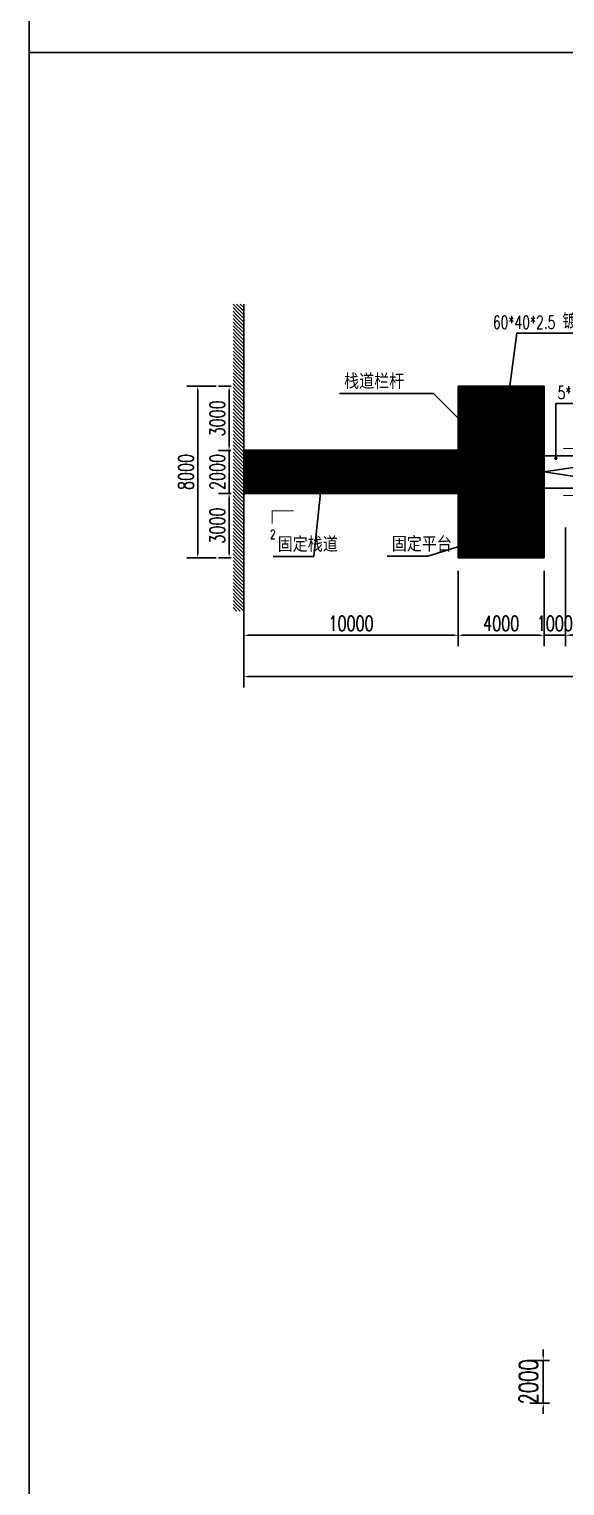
# Model space of a CAD drawing. Header units: millimetres. Extents: x 7263 to 319917, y -161937 to 156976.
# Drawn here: x 54196 to 79172, y -67752 to 146 of the extents above; entities that cross this region are included whole.
import ezdxf

# ---------------------------------------------------------------- set-up
doc = ezdxf.new("R2010")
doc.units = ezdxf.units.MM
doc.header["$LTSCALE"] = 1000
doc.linetypes.add('HIDDEN', pattern=[0.375, 0.25, -0.125])
for name, color, linetype in [('DIM_LEAD', 3, 'Continuous'), ('DIM_SYMB', 3, 'Continuous'), ('PUB_TEXT', 7, 'Continuous'), ('W-ancillary measures附属措施', 1, 'Continuous'), ('W-BRIDGE_APPROACH引桥', 4, 'Continuous'), ('W-PLASTIC_RAILINGS塑木栏杆', 6, 'Continuous'), ('W-STEEL_FRAME钢架', 3, 'Continuous'), ('W-STEEL_KEEL钢龙骨', 5, 'Continuous')]:
    doc.layers.add(name, color=color, linetype=linetype)
doc.styles.add('_TCH_DIM', font='SIMPLEX.shx', dxfattribs={"bigfont": 'hztxt.shx'})
doc.styles.add('_TCH_LABEL', font='COMPLEX', dxfattribs={"bigfont": 'GBCBIG'})
doc.styles.add('STANDARD_T3', font='simplex.shx', dxfattribs={"width": 0.7, "bigfont": 'hztxt.shx'})
doc.dimstyles.new('W&&200', dxfattribs={"dimtxt": 700, "dimasz": 200, "dimexe": 500, "dimexo": 600, "dimgap": 200, "dimtad": 1, "dimdec": 0, "dimzin": 0, "dimdsep": 46, "dimtxsty": 'STANDARD_T3', "dimcen": 0.09, "dimclrd": 1, "dimclre": 1, "dimclrt": 7, "dimazin": 2, "dimtfac": 1, "dimtdec": 0, "dimtix": 1, "dimtmove": 2, "dimatfit": 3, "dimfxl": 0, "dimtolj": 1, "dimtzin": 0, "dimarcsym": 0})
doc.dimstyles.new('W&&250', dxfattribs={"dimtxt": 875, "dimasz": 250, "dimexe": 625, "dimexo": 750, "dimgap": 250, "dimtad": 1, "dimdec": 0, "dimzin": 0, "dimdsep": 46, "dimtxsty": 'STANDARD_T3', "dimcen": 0.09, "dimclrd": 1, "dimclre": 1, "dimclrt": 7, "dimazin": 2, "dimtfac": 1, "dimtdec": 0, "dimtix": 1, "dimtmove": 2, "dimatfit": 3, "dimfxl": 0, "dimtolj": 1, "dimtzin": 0, "dimarcsym": 0})

# ---------------------------------------------------------------- blocks, each defined once
blk = doc.blocks.new('*D144')
at = {"color": 1, "lineweight": -2, "transparency": 16777216}
for p, q in [((79204, -23079), (79204, -28606)), ((78204, -25095), (78204, -28606)), ((78004, -28106), (77804, -28106)), ((79204, -28106), (78204, -28106)), ((79404, -28106), (79604, -28106))]:
    blk.add_line(p, q, dxfattribs=at)
at = {"color": 1, "transparency": 16777216}
for points in [[(78004, -28073), (78004, -28140), (78204, -28106)], [(79404, -28073), (79404, -28140), (79204, -28106)]]:
    blk.add_solid(points, dxfattribs=at)
at = {"layer": 'Defpoints', "color": 0, "transparency": 16777216}
for p in [(79204, -22479), (78204, -24495), (78204, -28106)]:
    blk.add_point(p, dxfattribs=at)
at = {"color": 7, "transparency": 16777216, "insert": (78704, -27556), "char_height": 700, "attachment_point": 5, "style": 'STANDARD_T3'}
blk.add_mtext('\\A1;1000', dxfattribs=at)
blk = doc.blocks.new('*D145')
at = {"color": 1, "lineweight": -2, "transparency": 16777216}
for p, q in [((74204, -25095), (74204, -28606)), ((78204, -25095), (78204, -28606)), ((78004, -28106), (74404, -28106))]:
    blk.add_line(p, q, dxfattribs=at)
at = {"color": 1, "transparency": 16777216}
for points in [[(74404, -28073), (74404, -28140), (74204, -28106)], [(78004, -28073), (78004, -28140), (78204, -28106)]]:
    blk.add_solid(points, dxfattribs=at)
at = {"layer": 'Defpoints', "color": 0, "transparency": 16777216}
for p in [(74204, -24495), (78204, -24495), (74204, -28106)]:
    blk.add_point(p, dxfattribs=at)
at = {"color": 7, "transparency": 16777216, "insert": (76204, -27556), "char_height": 700, "attachment_point": 5, "style": 'STANDARD_T3'}
blk.add_mtext('\\A1;4000', dxfattribs=at)
blk = doc.blocks.new('*D146')
at = {"color": 1, "lineweight": -2, "transparency": 16777216}
for p, q in [((64204, -22095), (64204, -28606)), ((74204, -25095), (74204, -28606)), ((74004, -28106), (64404, -28106))]:
    blk.add_line(p, q, dxfattribs=at)
at = {"color": 1, "transparency": 16777216}
for points in [[(64404, -28073), (64404, -28140), (64204, -28106)], [(74004, -28073), (74004, -28140), (74204, -28106)]]:
    blk.add_solid(points, dxfattribs=at)
at = {"layer": 'Defpoints', "color": 0, "transparency": 16777216}
for p in [(64204, -21495), (74204, -24495), (64204, -28106)]:
    blk.add_point(p, dxfattribs=at)
at = {"color": 7, "transparency": 16777216, "insert": (69204, -27556), "char_height": 700, "attachment_point": 5, "style": 'STANDARD_T3'}
blk.add_mtext('\\A1;10000', dxfattribs=at)
blk = doc.blocks.new('*D147')
at = {"color": 1, "lineweight": -2, "transparency": 16777216}
for p, q in [((63604, -19495), (63019, -19495)), ((63519, -19295), (63519, -19095)), ((63519, -21495), (63519, -19495)), ((63604, -21495), (63019, -21495)), ((63519, -21695), (63519, -21895))]:
    blk.add_line(p, q, dxfattribs=at)
at = {"color": 1, "transparency": 16777216}
for points in [[(63486, -19295), (63552, -19295), (63519, -19495)], [(63486, -21695), (63552, -21695), (63519, -21495)]]:
    blk.add_solid(points, dxfattribs=at)
at = {"layer": 'Defpoints', "color": 0, "transparency": 16777216}
for p in [(63519, -19495), (64204, -19495), (64204, -21495)]:
    blk.add_point(p, dxfattribs=at)
at = {"color": 7, "transparency": 16777216, "insert": (62969, -20495), "char_height": 700, "attachment_point": 5, "rotation": 90, "style": 'STANDARD_T3'}
blk.add_mtext('\\A1;2000', dxfattribs=at)
blk = doc.blocks.new('*D148')
at = {"layer": 'Defpoints', "color": 0, "transparency": 16777216}
for p in [(63519, -21495), (74204, -21495), (74204, -24495)]:
    blk.add_point(p, dxfattribs=at)
at = {"layer": 'W-PLASTIC_RAILINGS塑木栏杆', "color": 1, "lineweight": -2, "transparency": 16777216}
for p, q in [((63619, -21495), (63019, -21495)), ((63519, -24295), (63519, -21695)), ((63619, -24495), (63019, -24495))]:
    blk.add_line(p, q, dxfattribs=at)
at = {"layer": 'W-PLASTIC_RAILINGS塑木栏杆', "color": 1, "transparency": 16777216}
for points in [[(63486, -21695), (63552, -21695), (63519, -21495)], [(63486, -24295), (63552, -24295), (63519, -24495)]]:
    blk.add_solid(points, dxfattribs=at)
at = {"layer": 'W-PLASTIC_RAILINGS塑木栏杆', "color": 7, "transparency": 16777216, "insert": (62969, -22995), "char_height": 700, "attachment_point": 5, "rotation": 90, "style": 'STANDARD_T3'}
blk.add_mtext('\\A1;3000', dxfattribs=at)
blk = doc.blocks.new('*D149')
at = {"color": 1, "lineweight": -2, "transparency": 16777216}
for p, q in [((63619, -16495), (63019, -16495)), ((63519, -19295), (63519, -16695)), ((63604, -19495), (63019, -19495))]:
    blk.add_line(p, q, dxfattribs=at)
at = {"color": 1, "transparency": 16777216}
for points in [[(63486, -16695), (63552, -16695), (63519, -16495)], [(63486, -19295), (63552, -19295), (63519, -19495)]]:
    blk.add_solid(points, dxfattribs=at)
at = {"layer": 'Defpoints', "color": 0, "transparency": 16777216}
for p in [(63519, -16495), (74204, -16495), (64204, -19495)]:
    blk.add_point(p, dxfattribs=at)
at = {"color": 7, "transparency": 16777216, "insert": (62969, -17995), "char_height": 700, "attachment_point": 5, "rotation": 90, "style": 'STANDARD_T3'}
blk.add_mtext('\\A1;3000', dxfattribs=at)
blk = doc.blocks.new('*D117')
at = {"layer": 'Defpoints', "color": 0, "transparency": 16777216}
for p in [(62054, -16495), (63519, -16495), (63519, -24495)]:
    blk.add_point(p, dxfattribs=at)
at = {"layer": 'W-PLASTIC_RAILINGS塑木栏杆', "color": 1, "lineweight": -2, "transparency": 16777216}
for p, q in [((62919, -16495), (61554, -16495)), ((62054, -24295), (62054, -16695)), ((62919, -24495), (61554, -24495))]:
    blk.add_line(p, q, dxfattribs=at)
at = {"layer": 'W-PLASTIC_RAILINGS塑木栏杆', "color": 1, "transparency": 16777216}
for points in [[(62021, -16695), (62088, -16695), (62054, -16495)], [(62021, -24295), (62088, -24295), (62054, -24495)]]:
    blk.add_solid(points, dxfattribs=at)
at = {"layer": 'W-PLASTIC_RAILINGS塑木栏杆', "color": 7, "transparency": 16777216, "insert": (61504, -20495), "char_height": 700, "attachment_point": 5, "rotation": 90, "style": 'STANDARD_T3'}
blk.add_mtext('\\A1;8000', dxfattribs=at)
blk = doc.blocks.new('*U38')
at = {"layer": 'W-STEEL_KEEL钢龙骨'}
blk.add_lwpolyline([(-30, 4000), (30, 4000), (30, -4000), (-30, -4000)], close=True, dxfattribs=at)
blk = doc.blocks.new('*U39')
at = {"layer": 'W-STEEL_KEEL钢龙骨', "color": 0, "linetype": 'ByBlock', "lineweight": -2, "transparency": 16777216}
for p in [(0, 0), (65, 0), (130, 0), (195, 0), (260, 0), (325, 0), (390, 0), (455, 0), (520, 0), (585, 0), (650, 0), (715, 0), (780, 0), (845, 0), (910, 0), (975, 0), (1040, 0), (1105, 0), (1170, 0), (1235, 0), (1300, 0), (1365, 0), (1430, 0), (1495, 0), (1560, 0), (1625, 0), (1690, 0), (1755, 0), (1820, 0), (1885, 0), (1950, 0), (2015, 0), (2080, 0), (2145, 0), (2210, 0), (2275, 0), (2340, 0), (2405, 0), (2470, 0), (2535, 0), (2600, 0), (2665, 0), (2730, 0), (2795, 0), (2860, 0), (2925, 0), (2990, 0), (3055, 0), (3120, 0), (3185, 0), (3250, 0), (3315, 0), (3380, 0), (3445, 0), (3510, 0), (3575, 0), (3640, 0), (3705, 0), (3770, 0), (3835, 0), (3900, 0)]:
    blk.add_blockref('*U38', p, dxfattribs=at)
blk = doc.blocks.new('*U40')
at = {"layer": 'W-STEEL_KEEL钢龙骨'}
blk.add_lwpolyline([(-5000, 30), (5000, 30), (5000, -30), (-5000, -30)], close=True, dxfattribs=at)
blk = doc.blocks.new('*U41')
at = {"layer": 'W-STEEL_KEEL钢龙骨', "color": 0, "linetype": 'ByBlock', "lineweight": -2, "transparency": 16777216}
for p in [(0, 1950), (0, 1885), (0, 1820), (0, 1755), (0, 1690), (0, 1625), (0, 1560), (0, 1495), (0, 1430), (0, 1365), (0, 1300), (0, 1235), (0, 1170), (0, 1105), (0, 1040), (0, 975), (0, 910), (0, 845), (0, 780), (0, 715), (0, 650), (0, 585), (0, 520), (0, 455), (0, 390), (0, 325), (0, 260), (0, 195), (0, 130), (0, 65), (0, 0)]:
    blk.add_blockref('*U40', p, dxfattribs=at)
blk = doc.blocks.new('*D177')
at = {"color": 1, "lineweight": -2, "transparency": 16777216}
for p, q in [((169204, -22125), (169204, -30534)), ((64204, -27587), (64204, -30534)), ((64404, -30034), (169004, -30034))]:
    blk.add_line(p, q, dxfattribs=at)
at = {"color": 1, "transparency": 16777216}
for points in [[(64404, -30001), (64404, -30068), (64204, -30034)], [(169004, -30001), (169004, -30068), (169204, -30034)]]:
    blk.add_solid(points, dxfattribs=at)
at = {"layer": 'Defpoints', "color": 0, "transparency": 16777216}
for p in [(169204, -21525), (64204, -26987), (169204, -30034)]:
    blk.add_point(p, dxfattribs=at)
at = {"color": 7, "transparency": 16777216, "insert": (116704, -29484), "char_height": 700, "attachment_point": 5, "style": 'STANDARD_T3'}
blk.add_mtext('\\A1;105000', dxfattribs=at)
blk = doc.blocks.new('*D575')
at = {"layer": 'Defpoints', "color": 0, "transparency": 16777216}
for p in [(79204, -61902), (78164, -63902), (79204, -63902)]:
    blk.add_point(p, dxfattribs=at)
at = {"layer": 'W-STEEL_FRAME钢架', "color": 1, "lineweight": -2, "transparency": 16777216}
for p, q in [((78164, -61652), (78164, -61402)), ((78454, -61902), (77539, -61902)), ((78164, -61902), (78164, -63902)), ((78454, -63902), (77539, -63902)), ((78164, -64152), (78164, -64402))]:
    blk.add_line(p, q, dxfattribs=at)
at = {"layer": 'W-STEEL_FRAME钢架', "color": 1, "transparency": 16777216}
for points in [[(78122, -61652), (78205, -61652), (78164, -61902)], [(78122, -64152), (78205, -64152), (78164, -63902)]]:
    blk.add_solid(points, dxfattribs=at)
at = {"layer": 'W-STEEL_FRAME钢架', "color": 7, "transparency": 16777216, "insert": (77476, -62902), "char_height": 875, "attachment_point": 5, "rotation": 90, "style": 'STANDARD_T3'}
blk.add_mtext('\\A1;2000', dxfattribs=at)
blk = doc.blocks.new('$LinePat$45度线')
at = {"color": 0}
for p, q in [((100, 0), (0, -100)), ((100, -100), (0, -200)), ((100, -200), (0, -300))]:
    blk.add_line(p, q, dxfattribs=at)

msp = doc.modelspace()

# ---------------------------------------------------------------- linework, layer by layer
for p, q in [((54195.8, -935.7), (203776.7, -935.7)), ((54195.8, -161937.4), (54195.8, -935.7)), ((64203.8, -26986.7), (64203.8, -12665.6))]:
    msp.add_line(p, q)
for points in [[(54195.8, -935.7), (203776.7, -935.7), (203776.7, -161937.4), (54195.8, -161937.4)], [(64203.8, -19494.7), (74203.8, -19494.7), (74203.8, -21494.7), (64203.8, -21494.7)]]:
    msp.add_lwpolyline(points, close=True)
for centre in [(74303.8, -16594.7), (78103.8, -16594.7), (64303.8, -19594.7), (67303.8, -19594.7), (70803.8, -19594.7), (74303.8, -19594.7), (78103.8, -19594.7), (64303.8, -21394.7), (67303.8, -21394.7), (70803.8, -21394.7), (74303.8, -21394.7), (78103.8, -21394.7), (74303.8, -24394.7), (78103.8, -24394.7)]:
    msp.add_circle(centre, 82.5)
at = {"layer": 'DIM_LEAD'}
for p, q in [((76413.8, -17895.8), (76929.9, -14025.7)), ((76929.9, -14025.7), (83370.6, -14025.7)), ((73043.1, -16834), (68669.6, -16834)), ((74303.8, -18094.7), (73043.1, -16834)), ((78749.8, -19859.6), (78749.8, -17302.3)), ((78749.8, -17302.3), (83171.4, -17302.3)), ((67846.5, -20870.6), (67471.5, -24430.8)), ((75483.7, -23578.7), (72790.6, -24415.8)), ((67471.5, -24430.8), (65574.6, -24430.8)), ((72790.6, -24415.8), (70893.7, -24415.8))]:
    msp.add_line(p, q, dxfattribs=at)
at = {"layer": 'DIM_LEAD', "const_width": 80}
for points in [[(74332.1, -18123, 1), (74275.5, -18066.4, 1)], [(76408.5, -17935.5, 1), (76419.1, -17856.2, 1)], [(78749.8, -19899.6, 1), (78749.8, -19819.6, 1)], [(67850.7, -20830.8, 1), (67842.4, -20910.4, 1)], [(75521.9, -23566.8, 1), (75445.5, -23590.6, 1)]]:
    msp.add_lwpolyline(points, format="xyb", close=True, dxfattribs=at)
at = {"layer": 'DIM_SYMB', "const_width": 50}
msp.add_lwpolyline([(65526.6, -22903.3), (65526.6, -22303.3), (66526.6, -22303.3)], dxfattribs=at)
at = {"layer": 'W-ancillary measures附属措施', "linetype": 'HIDDEN', "const_width": 50}
for points in [[(79103.8, -19394.7), (79103.8, -19394.7), (124104.1, -19394.7), (124104.1, -17894.7), (129304.1, -17894.7), (129304.1, -19394.7), (169304.3, -19394.7)], [(169304.3, -21594.7), (129303.8, -21594.7), (129303.8, -23094.7), (124103.7, -23094.7), (124104, -21594.7), (79103.8, -21594.7)]]:
    msp.add_lwpolyline(points, dxfattribs=at)
at = {"layer": 'W-BRIDGE_APPROACH引桥'}
msp.add_lwpolyline([(78203.8, -21244.7), (83203.8, -21244.7), (83203.8, -19744.7), (78203.8, -19744.7)], close=True, dxfattribs=at)
msp.add_lwpolyline([(83203.8, -19744.7), (78203.8, -20494.7), (83203.8, -21244.7)], dxfattribs=at)
at = {"layer": 'W-PLASTIC_RAILINGS塑木栏杆', "const_width": 50}
for points in [[(78103.8, -19594.7), (78103.8, -16594.7), (74303.8, -16594.7), (74303.8, -19594.7), (64273.8, -19594.7)], [(78103.8, -21394.7), (78103.8, -24394.7), (74303.8, -24394.7), (74303.8, -21394.7), (64273.8, -21394.7)]]:
    msp.add_lwpolyline(points, dxfattribs=at)
at = {"layer": 'W-STEEL_FRAME钢架'}
for points in [[(64203.8, -19494.7), (74203.8, -19494.7), (74203.8, -16494.7), (78203.8, -16494.7), (78203.8, -24494.7), (74203.8, -24494.7), (74203.8, -21494.7), (64203.8, -21494.7)], [(64251.8, -19542.7), (74251.8, -19542.7), (74251.8, -16542.7), (78155.8, -16542.7), (78155.8, -24446.7), (74251.8, -24446.7), (74251.8, -21446.7), (64251.8, -21446.7)], [(64273.8, -19594.7), (74303.8, -19594.7), (74303.8, -16594.7), (78103.8, -16594.7), (78103.8, -24394.7), (74303.8, -24394.7), (74303.8, -21394.7), (64273.8, -21394.7)], [(74203.8, -24494.7), (78203.8, -24494.7), (78203.8, -16494.7), (74203.8, -16494.7)]]:
    msp.add_lwpolyline(points, close=True, dxfattribs=at)
at = {"layer": 'W-STEEL_KEEL钢龙骨'}
msp.add_lwpolyline([(54195.8, 40467.8), (187260, 40467.8), (187260, -935.7), (54195.8, -935.7)], close=True, dxfattribs=at)

# ---------------------------------------------------------------- block references
at = {"xscale": 1.68483221038672, "yscale": 1.666666666666667, "zscale": 1.666666666666667, "rotation": 90}
for p in [(63703.8, -12834.1), (63703.8, -13002.6), (63703.8, -13171.1), (63703.8, -13339.6), (63703.8, -13508), (63703.8, -13676.5), (63703.8, -13845), (63703.8, -14013.5), (63703.8, -14182), (63703.8, -14350.5), (63703.8, -14518.9), (63703.8, -14687.4), (63703.8, -14855.9), (63703.8, -15024.4), (63703.8, -15192.9), (63703.8, -15361.4), (63703.8, -15529.8), (63703.8, -15698.3), (63703.8, -15866.8), (63703.8, -16035.3), (63703.8, -16203.8), (63703.8, -16372.3), (63703.8, -16540.7), (63703.8, -16709.2), (63703.8, -16877.7), (63703.8, -17046.2), (63703.8, -17214.7), (63703.8, -17383.2), (63703.8, -17551.6), (63703.8, -17720.1), (63703.8, -17888.6), (63703.8, -18057.1), (63703.8, -18225.6), (63703.8, -18394.1), (63703.8, -18562.5), (63703.8, -18731), (63703.8, -18899.5), (63703.8, -19068), (63703.8, -19236.5), (63703.8, -19405), (63703.8, -19573.4), (63703.8, -19741.9), (63703.8, -19910.4), (63703.8, -20078.9), (63703.8, -20247.4), (63703.8, -20415.9), (63703.8, -20584.3), (63703.8, -20752.8), (63703.8, -20921.3), (63703.8, -21089.8), (63703.8, -21258.3), (63703.8, -21426.8), (63703.8, -21595.2), (63703.8, -21763.7), (63703.8, -21932.2), (63703.8, -22100.7), (63703.8, -22269.2), (63703.8, -22437.7), (63703.8, -22606.1), (63703.8, -22774.6), (63703.8, -22943.1), (63703.8, -23111.6), (63703.8, -23280.1), (63703.8, -23448.6), (63703.8, -23617), (63703.8, -23785.5), (63703.8, -23954), (63703.8, -24122.5), (63703.8, -24291), (63703.8, -24459.5), (63703.8, -24627.9), (63703.8, -24796.4), (63703.8, -24964.9), (63703.8, -25133.4), (63703.8, -25301.9), (63703.8, -25470.4), (63703.8, -25638.8), (63703.8, -25807.3), (63703.8, -25975.8), (63703.8, -26144.3), (63703.8, -26312.8), (63703.8, -26481.3), (63703.8, -26649.7), (63703.8, -26818.2), (63703.8, -26986.7)]:
    msp.add_blockref('$LinePat$45度线', p, dxfattribs=at)
at = {"layer": 'W-STEEL_KEEL钢龙骨'}
for name, p in [('*U39', (74233.8, -20494.7)), ('*U41', (69203.8, -21464.7))]:
    msp.add_blockref(name, p, dxfattribs=at)

# ---------------------------------------------------------------- texts
at = {"layer": 'PUB_TEXT', "color": 7, "width": 0.705882}
for s, height, style, p in [('60*40*2.5', 595, '_TCH_DIM', (75814.3, -13815.7)), ('5*1.5M', 595, '_TCH_DIM', (78829.6, -17092.3)), ('2', 425, '_TCH_LABEL', (65426.6, -23615.8))]:
    msp.add_text(s, height=height, dxfattribs=dict(at, style=style)).set_placement(p)
at = {"layer": 'PUB_TEXT', "color": 7, "style": '_TCH_DIM'}
for s, p in [('镀锌方管面层', (79054.3, -13815.7)), ('栈道栏杆', (68879.6, -16624)), ('固定栈道', (65784.6, -24220.8)), ('固定平台', (71103.7, -24205.8))]:
    msp.add_text(s, height=700, dxfattribs=at).set_placement(p)

# ---------------------------------------------------------------- dimensions: what is measured, and where the dimension line sits
for base, p1, p2, picture, middle in [((63519.2, -16494.7), (64203.8, -19494.7), (74203.8, -16494.7), '*D149', (62969.2, -17994.7)), ((63519.2, -19494.7), (64203.8, -21494.7), (64203.8, -19494.7), '*D147', (62969.2, -20494.7))]:
    dim = msp.add_linear_dim(base=base, p1=p1, p2=p2, angle=90, dimstyle='W&&200', override={"dimfxlon": 1})
    dim.commit()
    dim.dimension.update_dxf_attribs({"geometry": picture, "text_midpoint": middle})
for base, p1, p2, picture, middle in [((64203.8, -28106.3), (74203.8, -24494.7), (64203.8, -21494.7), '*D146', (69203.8, -27556.3)), ((169204.2791, -30034.4962), (64203.8259, -26986.7), (169204.2791, -21524.6857), '*D177', (116704.0525, -29484.4962)), ((78203.8, -28106.3), (79203.8, -22478.8), (78203.8, -24494.7), '*D144', (78703.8, -27556.3)), ((74203.8, -28106.3), (78203.8, -24494.7), (74203.8, -24494.7), '*D145', (76203.8, -27556.3))]:
    dim = msp.add_linear_dim(base=base, p1=p1, p2=p2, dimstyle='W&&200')
    dim.commit()
    dim.dimension.update_dxf_attribs({"geometry": picture, "text_midpoint": middle})
at = {"layer": 'W-PLASTIC_RAILINGS塑木栏杆'}
dim = msp.add_linear_dim(base=(62054.4, -16494.7), p1=(63519.2, -24494.7), p2=(63519.2, -16494.7), angle=90, dimstyle='W&&200', dxfattribs=at)
dim.commit()
dim.dimension.update_dxf_attribs({"geometry": '*D117', "text_midpoint": (61504.4, -20494.7)})
dim = msp.add_linear_dim(base=(63519.2, -21494.7), p1=(74203.8, -24494.7), p2=(74203.8, -21494.7), angle=90, dimstyle='W&&200', override={"dimfxlon": 1}, dxfattribs=at)
dim.commit()
dim.dimension.update_dxf_attribs({"geometry": '*D148', "text_midpoint": (62969.2, -22994.7)})
at = {"layer": 'W-STEEL_FRAME钢架'}
dim = msp.add_linear_dim(base=(78163.6, -63901.7), p1=(79203.8, -61901.7), p2=(79203.8, -63901.7), angle=90, dimstyle='W&&250', dxfattribs=at)
dim.commit()
dim.dimension.update_dxf_attribs({"geometry": '*D575', "text_midpoint": (77476.1, -62901.7)})

doc.saveas('drawing.dxf')
